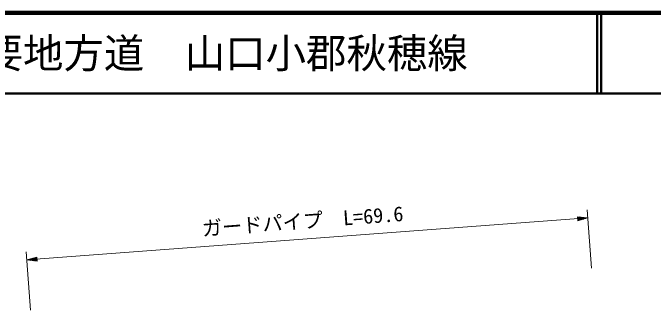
# Model space of a CAD drawing. Units: millimetres, scale not verified. Extents: x 40000 to 680000, y 20000 to 380000.
# Drawn here: x 225473 to 304675, y 343219 to 380000 of the extents above; entities that cross this region are included whole.
import ezdxf
from ezdxf.enums import TextEntityAlignment as Align

# ---------------------------------------------------------------- set-up
doc = ezdxf.new("R2010")
doc.units = ezdxf.units.MM
doc.header["$LTSCALE"] = 1000
for name, color, linetype, lineweight in [('M-STR-HTXT', 7, 'Continuous', 13), ('M-TTL', 2, 'Continuous', 140), ('M-TTL-LINE', 7, 'Continuous', 50)]:
    doc.layers.add(name, color=color, linetype=linetype, lineweight=lineweight)
doc.layers.add('M-TTL-TXT', color=7, linetype='Continuous')
doc.styles.add('ＭＳ ゴシック', font='')
doc.styles.get('ＭＳ ゴシック').set_extended_font_data('MS Gothic')

msp = doc.modelspace()

# ---------------------------------------------------------------- linework, layer by layer
at = {"layer": 'M-STR-HTXT'}
for p, q in [((297035, 348417), (296495, 355627)), ((227213, 349431), (296569, 354630)), ((296569, 354630), (295304, 354785)), ((295304, 354785), (295342, 354287)), ((295557, 354754), (295308, 354736)), ((295312, 354686), (295810, 354723)), ((296063, 354692), (295315, 354636)), ((295319, 354586), (296316, 354661)), ((296569, 354630), (295323, 354536)), ((295327, 354486), (296324, 354561)), ((296078, 354493), (295330, 354436)), ((295334, 354387), (295833, 354424)), ((295587, 354355), (295338, 354337)), ((296569, 354630), (295342, 354287)), ((227678, 343219), (227138, 350428)), ((227213, 349431), (228440, 349774)), ((227213, 349431), (228459, 349525)), ((227213, 349431), (228478, 349275)), ((228455, 349575), (227458, 349500)), ((228463, 349475), (227466, 349400)), ((227704, 349568), (228452, 349624)), ((227719, 349369), (228467, 349425)), ((228448, 349674), (227949, 349637)), ((228470, 349375), (227972, 349338)), ((228195, 349705), (228444, 349724)), ((228225, 349307), (228474, 349325)), ((228478, 349275), (228440, 349774))]:
    msp.add_line(p, q, dxfattribs=at)
at = {"layer": 'M-TTL'}
msp.add_line((680000, 380000), (40000, 380000), dxfattribs=at)
at = {"layer": 'M-TTL-LINE'}
for p, q in [((297750, 380000), (297750, 370000)), ((298250, 380000), (298250, 370000)), ((40000, 370000), (680000, 370000))]:
    msp.add_line(p, q, dxfattribs=at)

# ---------------------------------------------------------------- texts
at = {"layer": 'M-STR-HTXT', "style": 'ＭＳ ゴシック'}
msp.add_text('ガードパイプ  L=69.6', height=1833, rotation=4.286, dxfattribs=at).set_placement((261427, 352776), align=Align.BOTTOM_CENTER)
at = {"layer": 'M-TTL-TXT', "style": 'ＭＳ ゴシック'}
msp.add_text('主要地方道\u3000山口小郡秋穂線', height=3666, dxfattribs=at).set_placement((216734, 375000), align=Align.MIDDLE_LEFT)

doc.saveas('drawing.dxf')
